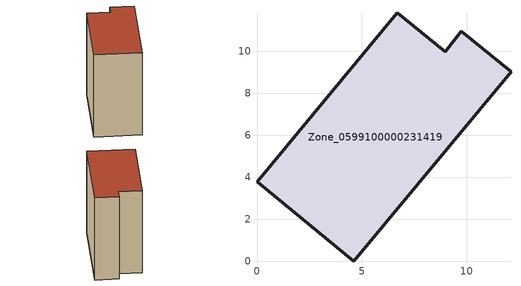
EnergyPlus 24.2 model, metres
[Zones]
Zone_0599100000231419
 floor ground (C_G): 4.61,0 0,3.79 6.68,11.85 8.96,9.99 9.73,10.97 12.1,9.03 z0
 wall outside (C_F): 9.73,10.97 8.96,9.99 6.68,11.85 0,3.79 4.61,0 12.1,9.03 9.73,10.97 z0:11.65
 roof outside (C_R): 4.61,0 12.1,9.03 9.73,10.97 8.96,9.99 6.68,11.85 0,3.79 z11.65
[BUILDING]
Pand.0599100000231419: North Axis=0; Terrain=City; Loads Convergence Tolerance Value=0.04; Temperature Convergence Tolerance Value=0.4; Solar Distribution=FullExterior; Maximum Number of Warmup Days=25; Minimum Number of Warmup Days=1
[Site:Location]
Rotterdam.The.Hague.AP_ZH_NLD Design_Conditions: Latitude=51.96; Longitude=4.45; Time Zone=1; Elevation=-4.5
[SITE:GROUNDTEMPERATURE:BUILDINGSURFACE]
18, 18, 18, 18, 18, 18, 18, 18, 18, 18, 18, 18
[MATERIAL] Thermal Absorptance=0.9; Solar Absorptance=0.7; Visible Absorptance=0.7
Name | Roughness | Thickness | Conductivity | Density | Specific Heat
G.TI.1946 | MediumSmooth | 0.15 | 1 | 540 | 1210
F.TI.1946 | Rough | 0.3 | 0.857143 | 1920 | 840
R.TI.1946 | MediumRough | 0.2 | 0.1 | 1500 | 1000
[CONSTRUCTION]
C_G: G.TI.1946
C_F: F.TI.1946
C_R: R.TI.1946
[ZONE]
Zone_0599100000231419: Type=1; Multiplier=1; Ceiling Height=Autocalculate; Volume=Autocalculate; Floor Area=autocalculate; Part of Total Floor Area=Yes
[ZONEINFILTRATION:DESIGNFLOWRATE]
Infil_Zone_0599100000231419: Zone or ZoneList or Space or SpaceList=Zone_0599100000231419; Schedule=AlwaysOn; Design Flow Rate Calculation Method=Flow/Area; Flow Rate per Floor Area=0.003; Constant Term Coefficient=1; Temperature Term Coefficient=0; Velocity Term Coefficient=0; Velocity Squared Term Coefficient=0
[HVACTEMPLATE:ZONE:IDEALLOADSAIRSYSTEM]
Zone_0599100000231419: Maximum Heating Supply Air Temperature=50; Minimum Cooling Supply Air Temperature=13; Maximum Heating Supply Air Humidity Ratio=0.0156; Minimum Cooling Supply Air Humidity Ratio=0.0077; Heating Limit=NoLimit; Cooling Limit=NoLimit; Dehumidification Control Type=ConstantSensibleHeatRatio; Cooling Sensible Heat Ratio=0.7; Dehumidification Setpoint=60; Humidification Control Type=None; Humidification Setpoint=30; Outdoor Air Method=None; Outdoor Air Flow Rate per Person=0.00944; Outdoor Air Flow Rate per Zone Floor Area=0; Outdoor Air Flow Rate per Zone=0; Demand Controlled Ventilation Type=None; Outdoor Air Economizer Type=NoEconomizer; Heat Recovery Type=None; Sensible Heat Recovery Effectiveness=0.7; Latent Heat Recovery Effectiveness=0.65
[ZONECONTROL:THERMOSTAT]
ThermostatControl_Zone_0599100000231419: Zone or ZoneList=Zone_0599100000231419; Control Type Schedule=DualSetpointControlType; Control 1=Thermostat_Zone_0599100000231419; Temperature Difference Between Cutout And Setpoint=0
[THERMOSTATSETPOINT:DUALSETPOINT]
Thermostat_Zone_0599100000231419: Heating Setpoint Temperature Schedule=HeatingSetpoint_Zone_0599100000231419; Cooling Setpoint Temperature Schedule=CoolingSetpoint_Zone_0599100000231419
[SCHEDULE:COMPACT]
HeatingSetpoint_Zone_0599100000231419: Through: 12/31, For: AllDays, Until: 24:00, 21
CoolingSetpoint_Zone_0599100000231419: Through: 12/31, For: AllDays, Until: 24:00, 24
DualSetpointControlType: Through: 12/31, For: AllDays, Until: 24:00, 4
AlwaysOn: Through: 12/31, For: AllDays, Until: 24:00, 1
